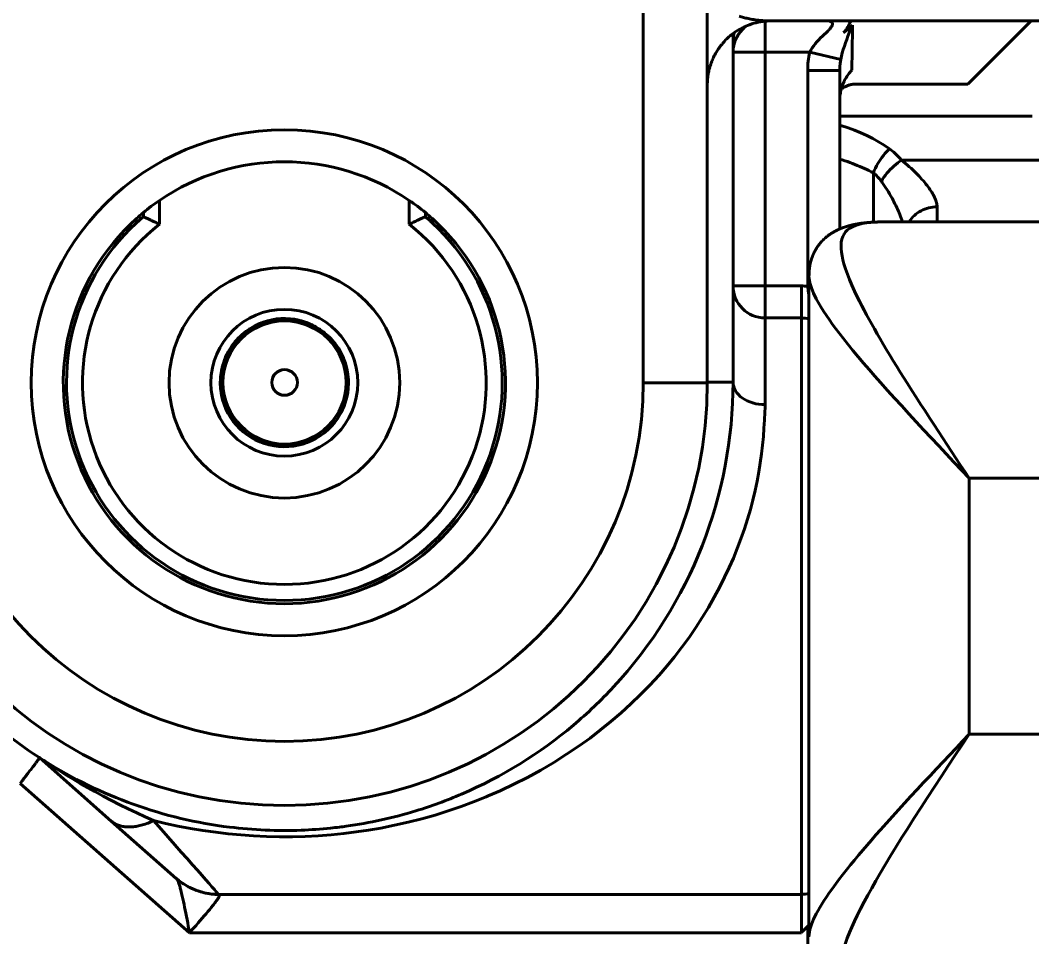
# Model space of a CAD drawing. Header units: millimetres. Extents: x 15 to 415, y 5 to 292.
# Drawn here: x 93.43 to 109.21, y 57.17 to 71.48 of the extents above; entities that cross this region are included whole.
import ezdxf

# ---------------------------------------------------------------- set-up
doc = ezdxf.new("R2010")
doc.units = ezdxf.units.MM
doc.layers.add('Annotations', color=7, linetype='Continuous')
doc.layers.add('Geometries', color=7, linetype='Continuous')
doc.styles.add('Shapr4', font='txt', dxfattribs={"height": 3.3495})
doc.dimstyles.new('ISO-25', dxfattribs={"dimtxt": 2.5, "dimasz": 2.5, "dimexe": 1.25, "dimexo": 0.625, "dimtad": 1, "dimtxsty": 'Standard', "dimcen": 2.5, "dimadec": 0, "dimazin": 0, "dimtfac": 1, "dimtmove": 0, "dimatfit": 3, "dimfxl": 1, "dimarcsym": 0})

# ---------------------------------------------------------------- blocks, each defined once
blk = doc.blocks.new('*D4')
at = {"layer": 'Annotations', "color": 0, "linetype": 'Continuous', "lineweight": 15}
for p, q in [((105.528, 147.764), (154.763, 147.764)), ((153.513, 145.264), (153.513, 25.74)), ((88.385, 23.24), (154.763, 23.24))]:
    blk.add_line(p, q, dxfattribs=at)
at = {"layer": 'Annotations', "color": 0}
for points in [[(153.929, 145.264), (153.096, 145.264), (153.513, 147.764)], [(153.096, 25.74), (153.929, 25.74), (153.513, 23.24)]]:
    blk.add_solid(points, dxfattribs=at)
at = {"layer": 'Defpoints', "color": 0}
for p in [(104.903, 147.764), (87.76, 23.24), (153.513, 23.24)]:
    blk.add_point(p, dxfattribs=at)
at = {"layer": 'Annotations', "color": 0, "lineweight": 15, "insert": (150.819, 80.807), "char_height": 3.3495, "attachment_point": 5, "rotation": 90, "style": 'Shapr4'}
blk.add_mtext('\\A1;124,52', dxfattribs=at)

msp = doc.modelspace()

# ---------------------------------------------------------------- linework, layer by layer
at = {"layer": 'Geometries', "linetype": 'Continuous', "lineweight": 40}
for p, q in [((103.148, 84.374), (103.148, 65.821)), ((104.148, 71.304), (104.148, 71.721)), ((105.05, 70.981), (105.05, 71.467)), ((105.148, 71.471), (106.05, 71.471)), ((106.05, 71.471), (106.385, 71.471)), ((106.416, 71.406), (106.276, 71.288)), ((106.385, 71.471), (109.205, 71.471)), ((108.216, 70.481), (109.205, 71.471)), ((109.205, 71.471), (110.12, 71.471)), ((104.148, 65.829), (104.148, 71.304)), ((104.55, 71.122), (104.55, 71.273)), ((104.697, 71.335), (104.691, 71.329)), ((104.55, 71.121), (104.55, 71.123)), ((104.55, 70.987), (104.55, 71.122)), ((104.55, 70.981), (104.55, 70.987)), ((104.55, 69.728), (104.55, 70.981)), ((104.55, 70.981), (105.05, 70.981)), ((105.05, 70.981), (105.748, 70.981)), ((105.05, 70.981), (105.05, 70.102)), ((106.232, 70.869), (105.748, 70.981)), ((105.716, 70.698), (105.716, 69.427)), ((106.069, 70.698), (105.716, 70.698)), ((106.216, 70.698), (106.069, 70.698)), ((106.216, 70.251), (106.216, 70.698)), ((106.425, 70.481), (108.216, 70.481)), ((106.216, 69.982), (106.216, 70.251)), ((105.05, 67.332), (105.05, 70.102)), ((106.216, 69.844), (106.216, 69.982)), ((106.216, 69.982), (106.963, 69.982)), ((108.732, 69.982), (106.237, 69.982)), ((106.963, 69.982), (107.467, 69.982)), ((107.467, 69.982), (107.502, 69.982)), ((107.502, 69.982), (108.464, 69.982)), ((108.464, 69.982), (108.984, 69.982)), ((108.984, 69.982), (109.219, 69.982)), ((106.216, 69.312), (106.216, 69.844)), ((104.55, 69.482), (104.55, 69.728)), ((104.55, 67.332), (104.55, 69.482)), ((105.716, 67.327), (105.716, 69.427)), ((106.216, 69.312), (106.216, 68.683)), ((107.181, 69.294), (110.997, 69.294)), ((106.74, 69.099), (106.74, 68.328)), ((106.865, 68.966), (106.877, 68.95)), ((106.216, 68.222), (106.216, 68.683)), ((95.598, 68.295), (95.598, 68.667)), ((99.498, 68.667), (99.498, 68.295)), ((107.734, 68.332), (107.734, 68.568)), ((95.348, 68.414), (95.348, 68.479)), ((95.348, 68.414), (95.348, 68.414)), ((99.748, 68.479), (99.748, 68.414)), ((95.234, 68.313), (95.234, 68.313)), ((106.911, 68.332), (107.194, 68.332)), ((107.194, 68.332), (107.297, 68.332)), ((107.297, 68.332), (107.734, 68.332)), ((107.734, 68.332), (111.234, 68.332)), ((105.734, 67.494), (105.734, 67.49)), ((105.734, 67.494), (105.734, 67.494)), ((105.734, 67.493), (105.734, 67.327)), ((104.55, 65.829), (104.55, 67.332)), ((104.55, 67.332), (105.05, 67.332)), ((105.616, 67.332), (105.05, 67.332)), ((105.05, 67.332), (105.05, 66.832)), ((105.616, 66.832), (105.616, 67.332)), ((105.716, 67.327), (105.717, 67.316)), ((105.734, 67.327), (105.716, 67.327)), ((105.734, 67.327), (105.734, 67.175)), ((105.734, 67.175), (105.734, 66.82)), ((105.616, 66.832), (105.05, 66.832)), ((105.05, 65.479), (105.05, 66.832)), ((105.616, 66.832), (105.616, 57.832)), ((105.734, 66.82), (105.734, 57.844)), ((96.985, 66.648), (96.945, 66.619)), ((96.985, 66.648), (97.008, 66.663)), ((97.151, 66.739), (97.158, 66.742)), ((97.158, 66.742), (97.162, 66.744)), ((97.162, 66.744), (97.165, 66.745)), ((97.165, 66.745), (97.17, 66.747)), ((97.17, 66.747), (97.171, 66.748)), ((97.171, 66.748), (97.193, 66.756)), ((97.193, 66.756), (97.207, 66.761)), ((97.925, 66.748), (97.937, 66.743)), ((97.932, 66.745), (97.951, 66.737)), ((97.937, 66.743), (97.96, 66.732)), ((97.951, 66.737), (97.962, 66.732)), ((97.96, 66.732), (97.979, 66.724)), ((97.962, 66.732), (97.969, 66.729)), ((97.969, 66.729), (97.98, 66.723)), ((97.98, 66.723), (97.986, 66.72)), ((98.234, 66.549), (98.256, 66.527)), ((98.284, 66.498), (98.256, 66.527)), ((96.548, 65.823), (96.549, 65.86)), ((96.549, 65.869), (96.549, 65.874)), ((96.549, 65.861), (96.549, 65.869)), ((98.548, 65.833), (98.547, 65.869)), ((98.548, 65.833), (98.548, 65.821)), ((96.548, 65.823), (96.548, 65.825)), ((96.548, 65.823), (96.548, 65.821)), ((96.548, 65.823), (96.548, 65.823)), ((96.548, 65.821), (96.548, 65.823)), ((96.548, 65.821), (96.548, 65.82)), ((96.548, 65.82), (96.548, 65.816)), ((96.548, 65.816), (96.548, 65.816)), ((96.55, 65.755), (96.551, 65.74)), ((98.54, 65.698), (98.537, 65.671)), ((104.148, 65.821), (103.148, 65.821)), ((104.148, 65.821), (104.148, 65.829)), ((104.148, 65.829), (104.55, 65.829)), ((105.049, 65.433), (105.05, 65.479)), ((108.234, 64.332), (108.233, 60.331)), ((108.234, 64.332), (111.234, 64.332)), ((111.234, 60.332), (108.234, 60.331)), ((93.716, 59.945), (93.716, 59.972)), ((93.73, 59.963), (94.846, 58.977)), ((93.426, 59.565), (96.067, 57.232)), ((94.846, 58.977), (95.86, 58.082)), ((95.501, 58.981), (95.507, 58.984)), ((95.86, 58.082), (95.865, 58.078)), ((95.86, 58.082), (95.86, 58.082)), ((95.86, 58.082), (95.863, 58.079)), ((96.511, 57.831), (96.525, 57.831)), ((105.616, 57.832), (96.522, 57.832)), ((96.525, 57.831), (96.522, 57.832)), ((105.616, 57.232), (105.616, 57.832)), ((105.734, 57.844), (105.734, 57.35)), ((105.717, 57.334), (105.716, 57.333)), ((105.716, 57.333), (105.716, 56.181)), ((105.734, 57.35), (105.734, 57.171)), ((96.063, 57.256), (96.067, 57.232)), ((96.067, 57.232), (105.616, 57.232)), ((105.734, 57.175), (105.734, 57.17))]:
    msp.add_line(p, q, dxfattribs=at)
at = {"layer": 'Geometries', "linetype": 'Continuous', "lineweight": 40, "flags": 128}
for points in [[(104.949, 71.481), (104.923, 71.484), (104.897, 71.488), (104.872, 71.491), (104.847, 71.495), (104.826, 71.499), (104.806, 71.502), (104.787, 71.506), (104.767, 71.511), (104.748, 71.515), (104.73, 71.52), (104.712, 71.524), (104.696, 71.529), (104.679, 71.534), (104.663, 71.539), (104.648, 71.545)], [(104.775, 71.399), (104.772, 71.397), (104.746, 71.378), (104.721, 71.357), (104.697, 71.335)], [(104.99, 71.478), (104.976, 71.479), (104.949, 71.481), (104.949, 71.481)], [(105.148, 71.471), (105.113, 71.472), (105.078, 71.473), (105.044, 71.474), (105.01, 71.476), (104.99, 71.478)], [(105.05, 71.466), (105.062, 71.468), (105.077, 71.469), (105.094, 71.47), (105.111, 71.471), (105.129, 71.471), (105.148, 71.471)], [(106.05, 71.471), (106.055, 71.47), (106.062, 71.467), (106.069, 71.464), (106.076, 71.461), (106.082, 71.457), (106.087, 71.453), (106.092, 71.449), (106.095, 71.445), (106.098, 71.44), (106.101, 71.435), (106.102, 71.429), (106.102, 71.423), (106.102, 71.417), (106.101, 71.411), (106.099, 71.404), (106.096, 71.398), (106.093, 71.39), (106.089, 71.383), (106.084, 71.376), (106.078, 71.368), (106.072, 71.36), (106.066, 71.352), (106.059, 71.343), (106.051, 71.335)], [(106.232, 70.869), (106.242, 70.921), (106.255, 70.974), (106.271, 71.026), (106.288, 71.078), (106.306, 71.13), (106.325, 71.182), (106.343, 71.233), (106.36, 71.283), (106.376, 71.333), (106.389, 71.382)], [(106.276, 71.288), (106.287, 71.301), (106.298, 71.315), (106.308, 71.328), (106.318, 71.341), (106.327, 71.354), (106.336, 71.367), (106.344, 71.379), (106.351, 71.392), (106.358, 71.404), (106.364, 71.416), (106.37, 71.428), (106.375, 71.439), (106.378, 71.448), (106.381, 71.457), (106.383, 71.465), (106.385, 71.471)], [(106.389, 71.382), (106.372, 71.365), (106.353, 71.349), (106.334, 71.333), (106.315, 71.317), (106.296, 71.302), (106.276, 71.287)], [(106.39, 71.382), (106.403, 71.394), (106.416, 71.406)], [(106.404, 70.702), (106.405, 70.764), (106.406, 70.826), (106.407, 70.889), (106.408, 70.953), (106.409, 71.018), (106.41, 71.084), (106.411, 71.147), (106.412, 71.211), (106.414, 71.275), (106.415, 71.34), (106.416, 71.406)], [(104.148, 70.472), (104.148, 70.48), (104.148, 70.496), (104.149, 70.513), (104.15, 70.528), (104.151, 70.543), (104.152, 70.556), (104.153, 70.57), (104.155, 70.583), (104.156, 70.596), (104.158, 70.607), (104.159, 70.618), (104.161, 70.628), (104.162, 70.637), (104.164, 70.647), (104.166, 70.656), (104.168, 70.666), (104.17, 70.675), (104.172, 70.685), (104.174, 70.695), (104.176, 70.705), (104.18, 70.718), (104.183, 70.731), (104.187, 70.744), (104.19, 70.756), (104.194, 70.768), (104.197, 70.779), (104.201, 70.79), (104.204, 70.8), (104.207, 70.808), (104.21, 70.816), (104.214, 70.825), (104.217, 70.835), (104.221, 70.845), (104.225, 70.855), (104.23, 70.866), (104.238, 70.885), (104.247, 70.904), (104.257, 70.923), (104.266, 70.942), (104.277, 70.961), (104.288, 70.98), (104.303, 71.005), (104.318, 71.029), (104.323, 71.036), (104.327, 71.042), (104.331, 71.048), (104.335, 71.054), (104.339, 71.059), (104.342, 71.062), (104.343, 71.065), (104.345, 71.067), (104.346, 71.068), (104.347, 71.07), (104.348, 71.071), (104.349, 71.072), (104.351, 71.075), (104.353, 71.078), (104.356, 71.081), (104.358, 71.085), (104.364, 71.092), (104.369, 71.099), (104.376, 71.107), (104.383, 71.115), (104.396, 71.13), (104.409, 71.145), (104.422, 71.159), (104.435, 71.173), (104.453, 71.19), (104.47, 71.206), (104.487, 71.222), (104.505, 71.237), (104.522, 71.251), (104.546, 71.27), (104.55, 71.273)], [(104.55, 71.123), (104.551, 71.154), (104.554, 71.189), (104.558, 71.225), (104.564, 71.261), (104.57, 71.287)], [(104.55, 71.273), (104.57, 71.287), (104.57, 71.287)], [(104.585, 71.162), (104.585, 71.163), (104.585, 71.164), (104.586, 71.166), (104.586, 71.167), (104.587, 71.168), (104.588, 71.17), (104.588, 71.171), (104.589, 71.173), (104.59, 71.175), (104.591, 71.178), (104.593, 71.182), (104.595, 71.186), (104.597, 71.191), (104.6, 71.198), (104.604, 71.207), (104.608, 71.215), (104.613, 71.223), (104.618, 71.232), (104.623, 71.241), (104.63, 71.252), (104.637, 71.263), (104.639, 71.265)], [(104.639, 71.265), (104.643, 71.272), (104.65, 71.281), (104.655, 71.287)], [(104.655, 71.287), (104.656, 71.289), (104.659, 71.292), (104.661, 71.296), (104.664, 71.3), (104.668, 71.303), (104.671, 71.307), (104.676, 71.313), (104.68, 71.318), (104.686, 71.324), (104.691, 71.329)], [(106.051, 71.335), (106.028, 71.311), (106.002, 71.286), (105.974, 71.259), (105.945, 71.232), (105.916, 71.204), (105.888, 71.174), (105.86, 71.144), (105.833, 71.113), (105.809, 71.081), (105.786, 71.049), (105.766, 71.015), (105.748, 70.981)], [(104.584, 71.163), (104.577, 71.142), (104.567, 71.111), (104.56, 71.079), (104.554, 71.047), (104.551, 71.014), (104.55, 70.983)], [(106.216, 70.698), (106.217, 70.755), (106.223, 70.812), (106.232, 70.869)], [(106.24, 70.411), (106.243, 70.423), (106.249, 70.443), (106.256, 70.464), (106.264, 70.484), (106.273, 70.504), (106.282, 70.524), (106.292, 70.544), (106.302, 70.563), (106.313, 70.582), (106.325, 70.601), (106.337, 70.619), (106.35, 70.637), (106.364, 70.655), (106.378, 70.672), (106.391, 70.687), (106.404, 70.702)], [(106.216, 70.241), (106.216, 70.261), (106.218, 70.282), (106.219, 70.302), (106.222, 70.322), (106.225, 70.342), (106.228, 70.362), (106.233, 70.382), (106.237, 70.402), (106.24, 70.411)], [(106.425, 70.481), (106.416, 70.481), (106.408, 70.48), (106.398, 70.479), (106.388, 70.477), (106.378, 70.474), (106.367, 70.471), (106.355, 70.467), (106.343, 70.462), (106.332, 70.457), (106.32, 70.452), (106.308, 70.447), (106.295, 70.441), (106.282, 70.434), (106.269, 70.427), (106.256, 70.42), (106.242, 70.412), (106.24, 70.411)], [(106.345, 69.802), (106.232, 69.84), (106.216, 69.845)], [(106.993, 69.471), (106.908, 69.528), (106.821, 69.581), (106.731, 69.632), (106.638, 69.68), (106.543, 69.724), (106.445, 69.765), (106.345, 69.802)], [(106.74, 69.099), (106.755, 69.135), (106.771, 69.171), (106.789, 69.207), (106.808, 69.242), (106.829, 69.276), (106.85, 69.309), (106.873, 69.34), (106.896, 69.37), (106.919, 69.398), (106.944, 69.425), (106.968, 69.449), (106.993, 69.471)], [(107.181, 69.294), (107.162, 69.317), (107.142, 69.339), (107.122, 69.361), (107.102, 69.381), (107.081, 69.401), (107.059, 69.42), (107.038, 69.438), (107.015, 69.455), (106.993, 69.471)], [(106.216, 69.312), (106.254, 69.3), (106.294, 69.287), (106.334, 69.273), (106.374, 69.259), (106.413, 69.245), (106.451, 69.23), (106.489, 69.215), (106.527, 69.199), (106.564, 69.183), (106.601, 69.167), (106.636, 69.15), (106.671, 69.134), (106.706, 69.116), (106.74, 69.099)], [(106.865, 68.966), (106.884, 68.998), (106.905, 69.03), (106.928, 69.061), (106.952, 69.092), (106.977, 69.121), (107.004, 69.15), (107.032, 69.178), (107.061, 69.205), (107.09, 69.23), (107.12, 69.253), (107.15, 69.275), (107.181, 69.294)], [(107.734, 68.568), (107.734, 68.584), (107.732, 68.599), (107.729, 68.616), (107.726, 68.632), (107.721, 68.649), (107.715, 68.666), (107.709, 68.684), (107.701, 68.702), (107.693, 68.72), (107.683, 68.739), (107.673, 68.758), (107.662, 68.778), (107.65, 68.798), (107.637, 68.818), (107.623, 68.838), (107.609, 68.858), (107.594, 68.879), (107.579, 68.899), (107.56, 68.923), (107.541, 68.947), (107.52, 68.972), (107.499, 68.996), (107.477, 69.021), (107.454, 69.045), (107.431, 69.07), (107.406, 69.094), (107.381, 69.119), (107.355, 69.144), (107.328, 69.169), (107.3, 69.194), (107.271, 69.219), (107.242, 69.245), (107.212, 69.27), (107.181, 69.294)], [(106.74, 69.099), (106.757, 69.085), (106.774, 69.07), (106.79, 69.055), (106.806, 69.038), (106.822, 69.022), (106.837, 69.004), (106.851, 68.985), (106.865, 68.966)], [(106.877, 68.95), (106.888, 68.934), (106.911, 68.901), (106.932, 68.868), (106.953, 68.835), (106.974, 68.802), (106.993, 68.769), (107.012, 68.736), (107.031, 68.703), (107.047, 68.674), (107.062, 68.644), (107.077, 68.615), (107.091, 68.586), (107.105, 68.558), (107.118, 68.529), (107.131, 68.501), (107.142, 68.473), (107.154, 68.446), (107.164, 68.419), (107.174, 68.392), (107.183, 68.366), (107.192, 68.34), (107.194, 68.332)], [(107.734, 68.568), (107.702, 68.567), (107.669, 68.564), (107.637, 68.559), (107.605, 68.553), (107.574, 68.544), (107.543, 68.533), (107.513, 68.521), (107.484, 68.507), (107.457, 68.491), (107.43, 68.474), (107.405, 68.455), (107.381, 68.434), (107.358, 68.412), (107.338, 68.389), (107.319, 68.365), (107.301, 68.339), (107.297, 68.332)], [(95.234, 68.313), (95.243, 68.321), (95.252, 68.329), (95.258, 68.335), (95.264, 68.34), (95.27, 68.345), (95.276, 68.35), (95.281, 68.355), (95.286, 68.36), (95.292, 68.365), (95.297, 68.37), (95.302, 68.374), (95.308, 68.379), (95.313, 68.384), (95.318, 68.388), (95.323, 68.392), (95.327, 68.396), (95.331, 68.399), (95.334, 68.402), (95.337, 68.405), (95.34, 68.407), (95.342, 68.409), (95.344, 68.41), (95.345, 68.411), (95.347, 68.412), (95.347, 68.413), (95.348, 68.414), (95.348, 68.414)], [(95.238, 68.384), (95.237, 68.367), (95.236, 68.34), (95.234, 68.313)], [(95.598, 68.295), (95.595, 68.297), (95.586, 68.301), (95.577, 68.306), (95.563, 68.312), (95.549, 68.319), (95.535, 68.326), (95.521, 68.332), (95.507, 68.339), (95.494, 68.345), (95.481, 68.351), (95.468, 68.357), (95.456, 68.363), (95.444, 68.369), (95.432, 68.374), (95.421, 68.38), (95.414, 68.383), (95.407, 68.386), (95.401, 68.389), (95.395, 68.392), (95.388, 68.395), (95.381, 68.398), (95.375, 68.401), (95.369, 68.404), (95.365, 68.406), (95.36, 68.408), (95.357, 68.41), (95.354, 68.411), (95.351, 68.412), (95.349, 68.413), (95.348, 68.413), (95.348, 68.414)], [(99.748, 68.414), (99.748, 68.413), (99.747, 68.413), (99.745, 68.412), (99.743, 68.411), (99.74, 68.41), (99.736, 68.408), (99.732, 68.406), (99.727, 68.404), (99.721, 68.401), (99.715, 68.398), (99.709, 68.395), (99.701, 68.392), (99.695, 68.389), (99.689, 68.386), (99.682, 68.383), (99.675, 68.38), (99.664, 68.374), (99.653, 68.369), (99.641, 68.364), (99.629, 68.358), (99.616, 68.352), (99.602, 68.345), (99.589, 68.339), (99.576, 68.333), (99.562, 68.326), (99.548, 68.319), (99.534, 68.313), (99.519, 68.306), (99.51, 68.301), (99.501, 68.297), (99.498, 68.295)], [(99.748, 68.414), (99.748, 68.413), (99.749, 68.413), (99.75, 68.412), (99.752, 68.41), (99.754, 68.408), (99.757, 68.406), (99.76, 68.404), (99.763, 68.401), (99.767, 68.397), (99.772, 68.393), (99.776, 68.389), (99.781, 68.386), (99.785, 68.382), (99.79, 68.377), (99.795, 68.373), (99.801, 68.368), (99.807, 68.363), (99.813, 68.357), (99.819, 68.351), (99.826, 68.346), (99.832, 68.34), (99.84, 68.333), (99.847, 68.326), (99.854, 68.319), (99.862, 68.313)], [(99.862, 68.313), (99.86, 68.342), (99.858, 68.37), (99.857, 68.384)], [(106.216, 68.222), (106.211, 68.22), (106.204, 68.217), (106.199, 68.214), (106.193, 68.212), (106.187, 68.209), (106.181, 68.206), (106.176, 68.203), (106.17, 68.201), (106.164, 68.198), (106.156, 68.194), (106.149, 68.19), (106.141, 68.186), (106.134, 68.182), (106.129, 68.179), (106.123, 68.176), (106.117, 68.172), (106.112, 68.169), (106.107, 68.166), (106.101, 68.163), (106.097, 68.161), (106.093, 68.158), (106.089, 68.155), (106.084, 68.153), (106.08, 68.15), (106.076, 68.147), (106.073, 68.145), (106.07, 68.143), (106.067, 68.141), (106.064, 68.139), (106.061, 68.137), (106.058, 68.135), (106.055, 68.133), (106.048, 68.128), (106.041, 68.123), (106.035, 68.118), (106.032, 68.116), (106.029, 68.114), (106.027, 68.112), (106.025, 68.111), (106.023, 68.109), (106.02, 68.107), (106.017, 68.104), (106.014, 68.102), (106.011, 68.099), (106.007, 68.097), (106.004, 68.094), (106.001, 68.091), (105.998, 68.089), (105.995, 68.086), (105.992, 68.084), (105.99, 68.082), (105.988, 68.08), (105.986, 68.079), (105.984, 68.077), (105.982, 68.075), (105.98, 68.073), (105.977, 68.07), (105.974, 68.067), (105.971, 68.064), (105.968, 68.061), (105.965, 68.059), (105.963, 68.057), (105.961, 68.055), (105.958, 68.053), (105.956, 68.051), (105.954, 68.048), (105.952, 68.046), (105.949, 68.043), (105.946, 68.04), (105.944, 68.038), (105.941, 68.035), (105.939, 68.033), (105.937, 68.031), (105.935, 68.029), (105.933, 68.027), (105.931, 68.025), (105.929, 68.022), (105.927, 68.02), (105.924, 68.017), (105.922, 68.014), (105.92, 68.011), (105.918, 68.009), (105.916, 68.007), (105.915, 68.006), (105.913, 68.004), (105.912, 68.002), (105.91, 68), (105.908, 67.998), (105.905, 67.994), (105.903, 67.991), (105.901, 67.989), (105.899, 67.986), (105.897, 67.984), (105.896, 67.982), (105.894, 67.98), (105.892, 67.978), (105.891, 67.976), (105.889, 67.973), (105.887, 67.971), (105.885, 67.968), (105.883, 67.966), (105.882, 67.964), (105.881, 67.962), (105.879, 67.961), (105.878, 67.959), (105.877, 67.957), (105.875, 67.955), (105.874, 67.953), (105.872, 67.95), (105.87, 67.948), (105.869, 67.946), (105.868, 67.944), (105.867, 67.942), (105.865, 67.941), (105.864, 67.939), (105.863, 67.937), (105.861, 67.934), (105.859, 67.93), (105.857, 67.927), (105.855, 67.924), (105.853, 67.921), (105.852, 67.919), (105.85, 67.917), (105.849, 67.914), (105.847, 67.911), (105.845, 67.908), (105.843, 67.904), (105.841, 67.901), (105.839, 67.898), (105.838, 67.896), (105.836, 67.893), (105.835, 67.891), (105.834, 67.889), (105.833, 67.886), (105.831, 67.884), (105.83, 67.881), (105.828, 67.879), (105.827, 67.877), (105.827, 67.875), (105.826, 67.874), (105.825, 67.871), (105.823, 67.869), (105.822, 67.867), (105.821, 67.864), (105.819, 67.861), (105.818, 67.858), (105.816, 67.855), (105.815, 67.853), (105.815, 67.852), (105.814, 67.85), (105.813, 67.848), (105.812, 67.847), (105.811, 67.845), (105.81, 67.843), (105.809, 67.84), (105.808, 67.837), (105.806, 67.834), (105.805, 67.831), (105.804, 67.829), (105.803, 67.827), (105.802, 67.825), (105.801, 67.823), (105.8, 67.821), (105.799, 67.818), (105.798, 67.816), (105.797, 67.813), (105.796, 67.81), (105.795, 67.807), (105.794, 67.805), (105.792, 67.801), (105.791, 67.798), (105.79, 67.795), (105.789, 67.793), (105.788, 67.789), (105.786, 67.785), (105.785, 67.781), (105.783, 67.777), (105.782, 67.774), (105.781, 67.771), (105.78, 67.769), (105.78, 67.767), (105.779, 67.765), (105.778, 67.763), (105.778, 67.761), (105.777, 67.758), (105.776, 67.755), (105.774, 67.751), (105.773, 67.747), (105.772, 67.744), (105.771, 67.741), (105.77, 67.738), (105.77, 67.736), (105.769, 67.733), (105.768, 67.73), (105.767, 67.726), (105.766, 67.722), (105.765, 67.718), (105.763, 67.713), (105.762, 67.71), (105.762, 67.707), (105.761, 67.704), (105.76, 67.701), (105.759, 67.698), (105.759, 67.695), (105.758, 67.691), (105.757, 67.688), (105.756, 67.683), (105.755, 67.679), (105.755, 67.676), (105.754, 67.673), (105.753, 67.67), (105.753, 67.667), (105.752, 67.665), (105.751, 67.661), (105.751, 67.656), (105.75, 67.652), (105.749, 67.647), (105.748, 67.642), (105.747, 67.638), (105.747, 67.633), (105.746, 67.629), (105.745, 67.625), (105.745, 67.62), (105.744, 67.615), (105.743, 67.612), (105.743, 67.608), (105.742, 67.605), (105.742, 67.601), (105.742, 67.598), (105.741, 67.59), (105.74, 67.583), (105.739, 67.574), (105.739, 67.565), (105.738, 67.557), (105.737, 67.549), (105.737, 67.535), (105.736, 67.521)], [(106.74, 68.328), (106.737, 68.328), (106.733, 68.327), (106.73, 68.327), (106.726, 68.327), (106.723, 68.327), (106.72, 68.327), (106.717, 68.327), (106.714, 68.326), (106.71, 68.326), (106.707, 68.326), (106.703, 68.326), (106.699, 68.325), (106.695, 68.325), (106.691, 68.325), (106.688, 68.325), (106.684, 68.324), (106.68, 68.324), (106.677, 68.324), (106.674, 68.324), (106.671, 68.323), (106.665, 68.323), (106.66, 68.322), (106.654, 68.322), (106.648, 68.321), (106.642, 68.321), (106.64, 68.321), (106.638, 68.32), (106.635, 68.32), (106.632, 68.32), (106.63, 68.32), (106.628, 68.32), (106.626, 68.319), (106.624, 68.319), (106.621, 68.319), (106.618, 68.319), (106.615, 68.318), (106.612, 68.318), (106.608, 68.317), (106.604, 68.317), (106.601, 68.317), (106.597, 68.316), (106.594, 68.316), (106.591, 68.316), (106.589, 68.315), (106.586, 68.315), (106.582, 68.315), (106.579, 68.314), (106.576, 68.314), (106.574, 68.314), (106.572, 68.313), (106.571, 68.313), (106.569, 68.313), (106.566, 68.313), (106.564, 68.312), (106.562, 68.312), (106.559, 68.312), (106.557, 68.311), (106.554, 68.311), (106.552, 68.311), (106.549, 68.31), (106.547, 68.31), (106.545, 68.31), (106.542, 68.309), (106.54, 68.309), (106.538, 68.309), (106.536, 68.308), (106.534, 68.308), (106.53, 68.307), (106.526, 68.307), (106.522, 68.306), (106.518, 68.306), (106.514, 68.305), (106.51, 68.304), (106.506, 68.304), (106.502, 68.303), (106.499, 68.303), (106.497, 68.302), (106.495, 68.302), (106.492, 68.301), (106.489, 68.301), (106.487, 68.3), (106.485, 68.3), (106.482, 68.299), (106.48, 68.299), (106.478, 68.299), (106.477, 68.299), (106.475, 68.298), (106.473, 68.298), (106.471, 68.297), (106.469, 68.297), (106.467, 68.297), (106.465, 68.296), (106.461, 68.295), (106.457, 68.295), (106.453, 68.294), (106.449, 68.293), (106.446, 68.292), (106.443, 68.292), (106.44, 68.291), (106.437, 68.291), (106.435, 68.29), (106.432, 68.29), (106.43, 68.289), (106.428, 68.289), (106.426, 68.288), (106.425, 68.288), (106.423, 68.288), (106.421, 68.287), (106.42, 68.287), (106.419, 68.287), (106.417, 68.286), (106.416, 68.286), (106.413, 68.285), (106.411, 68.285), (106.409, 68.285), (106.408, 68.284), (106.406, 68.284), (106.403, 68.283), (106.401, 68.283), (106.4, 68.282), (106.398, 68.282), (106.396, 68.281), (106.395, 68.281), (106.393, 68.281), (106.391, 68.28), (106.39, 68.28), (106.388, 68.279), (106.386, 68.279), (106.384, 68.278), (106.382, 68.278), (106.381, 68.277), (106.379, 68.277), (106.378, 68.277), (106.377, 68.276), (106.375, 68.276), (106.373, 68.275), (106.371, 68.275), (106.369, 68.274), (106.367, 68.274), (106.365, 68.273), (106.363, 68.273), (106.362, 68.272), (106.361, 68.272), (106.359, 68.272), (106.357, 68.271), (106.356, 68.271), (106.354, 68.27), (106.352, 68.27), (106.35, 68.269), (106.349, 68.269), (106.348, 68.269), (106.346, 68.268), (106.344, 68.268), (106.342, 68.267), (106.34, 68.266), (106.338, 68.266), (106.336, 68.265), (106.335, 68.265), (106.329, 68.263), (106.322, 68.261), (106.317, 68.259), (106.311, 68.257), (106.306, 68.256), (106.299, 68.253), (106.294, 68.252), (106.29, 68.251), (106.287, 68.249), (106.284, 68.248), (106.281, 68.247), (106.277, 68.246), (106.273, 68.245), (106.269, 68.243), (106.265, 68.241), (106.26, 68.24), (106.255, 68.238), (106.251, 68.236), (106.247, 68.235), (106.243, 68.233), (106.235, 68.23), (106.227, 68.227), (106.219, 68.223), (106.216, 68.222)], [(106.489, 67.16), (106.445, 67.253), (106.404, 67.343), (106.367, 67.431), (106.334, 67.515), (106.305, 67.597), (106.281, 67.675), (106.264, 67.739), (106.251, 67.801), (106.241, 67.859), (106.236, 67.915), (106.236, 67.967), (106.24, 68.016), (106.249, 68.061), (106.263, 68.103), (106.282, 68.141), (106.307, 68.175), (106.337, 68.206), (106.373, 68.233), (106.414, 68.256), (106.46, 68.276), (106.511, 68.292), (106.566, 68.306), (106.627, 68.316), (106.691, 68.323), (106.761, 68.328), (106.834, 68.331), (106.911, 68.332)], [(106.91, 68.332), (106.906, 68.332), (106.903, 68.332), (106.9, 68.332), (106.897, 68.332), (106.895, 68.332), (106.893, 68.332), (106.888, 68.332), (106.882, 68.332), (106.879, 68.332), (106.875, 68.332), (106.872, 68.332), (106.869, 68.332), (106.866, 68.332), (106.862, 68.332), (106.858, 68.332), (106.854, 68.332), (106.85, 68.332), (106.846, 68.331), (106.843, 68.331), (106.831, 68.331), (106.827, 68.331), (106.823, 68.331), (106.818, 68.331), (106.813, 68.331), (106.81, 68.331), (106.806, 68.331), (106.803, 68.33), (106.799, 68.33), (106.796, 68.33), (106.792, 68.33), (106.788, 68.33), (106.785, 68.33), (106.781, 68.33), (106.777, 68.33), (106.774, 68.329), (106.771, 68.329), (106.768, 68.329), (106.765, 68.329), (106.762, 68.329), (106.758, 68.329), (106.754, 68.329), (106.751, 68.328), (106.749, 68.328), (106.747, 68.328), (106.745, 68.328), (106.743, 68.328), (106.741, 68.328), (106.74, 68.328)], [(105.734, 67.49), (105.737, 67.451), (105.75, 67.379), (105.773, 67.302), (105.807, 67.219), (105.849, 67.132)], [(105.736, 67.521), (105.736, 67.521), (105.736, 67.517), (105.736, 67.513), (105.736, 67.509), (105.736, 67.508), (105.736, 67.506), (105.736, 67.505), (105.736, 67.503), (105.736, 67.5), (105.736, 67.497), (105.736, 67.494)], [(105.717, 67.316), (105.722, 67.26), (105.731, 67.193), (105.734, 67.175)], [(105.849, 67.132), (105.883, 67.07), (105.921, 67.005), (105.963, 66.939), (106.007, 66.871), (106.055, 66.802), (106.104, 66.732), (106.156, 66.662), (106.21, 66.59), (106.267, 66.517), (106.343, 66.422), (106.422, 66.325), (106.503, 66.226), (106.587, 66.127), (106.674, 66.027), (106.762, 65.925), (106.853, 65.823), (106.96, 65.702), (107.07, 65.58), (107.182, 65.458), (107.295, 65.334), (107.41, 65.21), (107.525, 65.085), (107.642, 64.96), (107.76, 64.835), (107.878, 64.709), (107.997, 64.583), (108.116, 64.458), (108.234, 64.332)], [(108.234, 64.332), (108.166, 64.436), (108.097, 64.54), (108.028, 64.644), (107.959, 64.748), (107.891, 64.852), (107.822, 64.956), (107.754, 65.06), (107.687, 65.164), (107.616, 65.272), (107.546, 65.38), (107.477, 65.487), (107.408, 65.594), (107.34, 65.701), (107.273, 65.807), (107.216, 65.896), (107.16, 65.986), (107.105, 66.074), (107.051, 66.163), (106.998, 66.25), (106.945, 66.337), (106.894, 66.423), (106.844, 66.509), (106.799, 66.585), (106.756, 66.66), (106.714, 66.735), (106.673, 66.809), (106.633, 66.882), (106.595, 66.953), (106.558, 67.023), (106.523, 67.092), (106.489, 67.16)], [(97.207, 66.761), (97.222, 66.767), (97.288, 66.788), (97.355, 66.805), (97.425, 66.817), (97.495, 66.824), (97.528, 66.825)], [(97.207, 66.761), (97.214, 66.764), (97.223, 66.767), (97.237, 66.772), (97.252, 66.776), (97.268, 66.781), (97.284, 66.786), (97.301, 66.79), (97.319, 66.794), (97.337, 66.799), (97.357, 66.803), (97.377, 66.806), (97.395, 66.809), (97.413, 66.812), (97.432, 66.814), (97.451, 66.817), (97.471, 66.818), (97.49, 66.82), (97.508, 66.821), (97.526, 66.821), (97.544, 66.821), (97.561, 66.821), (97.578, 66.821), (97.599, 66.82), (97.62, 66.819), (97.64, 66.817), (97.66, 66.815), (97.679, 66.813), (97.698, 66.81), (97.716, 66.807), (97.733, 66.804), (97.75, 66.8), (97.767, 66.797), (97.783, 66.793), (97.799, 66.789), (97.815, 66.785), (97.831, 66.78), (97.846, 66.775), (97.863, 66.77), (97.879, 66.765), (97.896, 66.759), (97.912, 66.753), (97.925, 66.748)], [(97.528, 66.825), (97.565, 66.825), (97.636, 66.821), (97.706, 66.812), (97.774, 66.798), (97.824, 66.784), (97.874, 66.768), (97.922, 66.749), (97.932, 66.745)], [(96.946, 66.62), (96.951, 66.624), (96.976, 66.641), (97, 66.658)], [(97, 66.658), (97.001, 66.658), (97.007, 66.663)], [(97.007, 66.663), (97.026, 66.674), (97.052, 66.69), (97.078, 66.704), (97.092, 66.711)], [(97.092, 66.711), (97.105, 66.718), (97.122, 66.726)], [(97.092, 66.711), (97.097, 66.714), (97.103, 66.717), (97.113, 66.722), (97.123, 66.726)], [(97.122, 66.726), (97.131, 66.73), (97.151, 66.739)], [(97.123, 66.726), (97.123, 66.726), (97.132, 66.731), (97.145, 66.736), (97.157, 66.741), (97.165, 66.745)], [(97.151, 66.739), (97.155, 66.741), (97.162, 66.744)], [(97.925, 66.748), (97.928, 66.746), (97.932, 66.745)], [(97.986, 66.72), (97.993, 66.717), (98.016, 66.705), (98.039, 66.692), (98.062, 66.679), (98.085, 66.665), (98.107, 66.65), (98.107, 66.65)], [(98.107, 66.65), (98.133, 66.633), (98.158, 66.614), (98.182, 66.594), (98.206, 66.574), (98.226, 66.557), (98.234, 66.549)], [(98.234, 66.549), (98.245, 66.538), (98.264, 66.52), (98.282, 66.5), (98.284, 66.498)], [(96.552, 65.911), (96.552, 65.914), (96.556, 65.944), (96.56, 65.974), (96.565, 66.003), (96.571, 66.033), (96.578, 66.062), (96.585, 66.091), (96.589, 66.103)], [(96.548, 65.825), (96.548, 65.825), (96.549, 65.855), (96.549, 65.861)], [(96.549, 65.869), (96.55, 65.884), (96.552, 65.911)], [(96.55, 65.876), (96.55, 65.88), (96.55, 65.883), (96.55, 65.887), (96.551, 65.89), (96.551, 65.894), (96.551, 65.898), (96.552, 65.902), (96.552, 65.907), (96.552, 65.912), (96.553, 65.917), (96.553, 65.922), (96.554, 65.928), (96.554, 65.931)], [(98.547, 65.87), (98.548, 65.853), (98.548, 65.821)], [(96.55, 65.755), (96.55, 65.765), (96.548, 65.795), (96.548, 65.816)], [(96.552, 65.73), (96.552, 65.735), (96.551, 65.74)], [(96.555, 65.705), (96.555, 65.705), (96.552, 65.73)], [(98.548, 65.821), (98.548, 65.791), (98.546, 65.761), (98.544, 65.731), (98.541, 65.701), (98.54, 65.698)], [(104.55, 65.829), (104.553, 65.794), (104.56, 65.761), (104.572, 65.727), (104.588, 65.695), (104.609, 65.664), (104.634, 65.635), (104.663, 65.607), (104.696, 65.582), (104.732, 65.559), (104.772, 65.538), (104.814, 65.521), (104.858, 65.506), (104.904, 65.494), (104.951, 65.486), (105, 65.481), (105.049, 65.479)], [(98.537, 65.671), (98.537, 65.671), (98.537, 65.671)], [(100.925, 59.454), (101.13, 59.551), (101.341, 59.658), (101.549, 59.772), (101.753, 59.892), (101.953, 60.019), (102.149, 60.152), (102.318, 60.273), (102.483, 60.4), (102.645, 60.531), (102.803, 60.666), (102.957, 60.807), (103.108, 60.952), (103.254, 61.101), (103.395, 61.255), (103.518, 61.397), (103.637, 61.543), (103.752, 61.692), (103.863, 61.844), (103.97, 61.999), (104.07, 62.155), (104.166, 62.313), (104.257, 62.473), (104.344, 62.636), (104.418, 62.784), (104.489, 62.934), (104.555, 63.084), (104.617, 63.235), (104.674, 63.386), (104.728, 63.537), (104.776, 63.688), (104.82, 63.839), (104.859, 63.988), (104.894, 64.137), (104.925, 64.283), (104.952, 64.428), (104.975, 64.57), (104.995, 64.71), (105.011, 64.846), (105.023, 64.98), (105.033, 65.11), (105.041, 65.237), (105.046, 65.36), (105.049, 65.433)], [(108.233, 60.331), (108.132, 60.224), (108.03, 60.116), (107.929, 60.008), (107.827, 59.9), (107.725, 59.792), (107.624, 59.684), (107.524, 59.577), (107.425, 59.47), (107.326, 59.363), (107.228, 59.257), (107.132, 59.152), (107.037, 59.047), (106.943, 58.943), (106.851, 58.84), (106.78, 58.759), (106.711, 58.679), (106.642, 58.6), (106.575, 58.521), (106.509, 58.443), (106.445, 58.367), (106.384, 58.292), (106.324, 58.218), (106.265, 58.144), (106.208, 58.07), (106.153, 57.997), (106.101, 57.925), (106.051, 57.854), (106.004, 57.785), (105.969, 57.732), (105.936, 57.68), (105.905, 57.629), (105.876, 57.579), (105.849, 57.53)], [(106.488, 57.504), (106.539, 57.607), (106.594, 57.713), (106.653, 57.82), (106.714, 57.93), (106.777, 58.042), (106.843, 58.155), (106.924, 58.292), (107.007, 58.431), (107.093, 58.571), (107.181, 58.713), (107.271, 58.856), (107.374, 59.018), (107.479, 59.181), (107.586, 59.346), (107.693, 59.511), (107.802, 59.677), (107.91, 59.841), (108.018, 60.004), (108.126, 60.168), (108.234, 60.331)], [(93.426, 59.565), (93.439, 59.582), (93.453, 59.6), (93.466, 59.617), (93.479, 59.634), (93.492, 59.652), (93.505, 59.668), (93.518, 59.685), (93.53, 59.701), (93.542, 59.717), (93.554, 59.733), (93.566, 59.749), (93.578, 59.764), (93.59, 59.779), (93.601, 59.794), (93.611, 59.808), (93.621, 59.821), (93.631, 59.834), (93.641, 59.846)], [(93.641, 59.846), (93.649, 59.857), (93.657, 59.868), (93.665, 59.878), (93.672, 59.888), (93.679, 59.897), (93.686, 59.905), (93.692, 59.913), (93.697, 59.92), (93.702, 59.927), (93.707, 59.934), (93.712, 59.939), (93.716, 59.945)], [(95.507, 58.984), (95.376, 59.043), (95.244, 59.104), (95.112, 59.166), (94.981, 59.231), (94.849, 59.298), (94.718, 59.366), (94.588, 59.437), (94.474, 59.5), (94.362, 59.564), (94.252, 59.63), (94.145, 59.695), (94.075, 59.739), (94.008, 59.782), (93.942, 59.824), (93.918, 59.84), (93.896, 59.855), (93.874, 59.869), (93.855, 59.882), (93.837, 59.894), (93.822, 59.904), (93.809, 59.912), (93.799, 59.919)], [(95.507, 58.984), (95.695, 58.939), (95.887, 58.898), (96.081, 58.861), (96.278, 58.829), (96.476, 58.801), (96.672, 58.779), (96.87, 58.76), (97.068, 58.746), (97.267, 58.737), (97.47, 58.732), (97.673, 58.732), (97.875, 58.737), (98.077, 58.747), (98.278, 58.762), (98.474, 58.781), (98.669, 58.806), (98.862, 58.834), (99.054, 58.868), (99.269, 58.91), (99.482, 58.959), (99.693, 59.012), (99.9, 59.071), (100.104, 59.135), (100.305, 59.203), (100.502, 59.277), (100.696, 59.355), (100.729, 59.368)], [(100.729, 59.368), (100.915, 59.449), (100.925, 59.454)], [(94.846, 58.977), (94.859, 58.967), (94.872, 58.957), (94.885, 58.948), (94.899, 58.94), (94.914, 58.932), (94.928, 58.924), (94.943, 58.918), (94.959, 58.912), (94.974, 58.906), (94.991, 58.902), (95.008, 58.897), (95.025, 58.894), (95.043, 58.891), (95.06, 58.888), (95.078, 58.886), (95.097, 58.885), (95.115, 58.884), (95.134, 58.884), (95.153, 58.885), (95.173, 58.886), (95.193, 58.888), (95.213, 58.89), (95.233, 58.893), (95.253, 58.896), (95.273, 58.9), (95.294, 58.905), (95.314, 58.91), (95.336, 58.916), (95.357, 58.923), (95.378, 58.93), (95.4, 58.937), (95.421, 58.946), (95.442, 58.955), (95.464, 58.964), (95.485, 58.974), (95.501, 58.981)], [(96.522, 57.832), (96.517, 57.837), (96.505, 57.851), (96.484, 57.874), (96.455, 57.907), (96.418, 57.949), (96.373, 58), (96.32, 58.061), (96.259, 58.13), (96.19, 58.208), (96.114, 58.295), (96.03, 58.39), (95.939, 58.493), (95.841, 58.605), (95.736, 58.724), (95.625, 58.85), (95.507, 58.984)], [(95.863, 58.079), (95.885, 58.061), (95.907, 58.043), (95.929, 58.026), (95.952, 58.009), (95.976, 57.994), (96, 57.979), (96.024, 57.964), (96.049, 57.95), (96.075, 57.937), (96.102, 57.924), (96.129, 57.912), (96.157, 57.901), (96.175, 57.894)], [(95.863, 58.079), (95.868, 58.075), (95.872, 58.07), (95.876, 58.063), (95.88, 58.056), (95.885, 58.047), (95.889, 58.038), (95.894, 58.027), (95.898, 58.015), (95.902, 58.002), (95.907, 57.989), (95.911, 57.975), (95.915, 57.961), (95.92, 57.945), (95.924, 57.929), (95.929, 57.913), (95.933, 57.895), (95.938, 57.873), (95.944, 57.851), (95.949, 57.827), (95.955, 57.803)], [(95.865, 58.078), (95.899, 58.049), (95.941, 58.018), (95.983, 57.989), (96.028, 57.963), (96.073, 57.938), (96.12, 57.916), (96.168, 57.897)], [(95.955, 57.803), (95.964, 57.763), (95.973, 57.72), (95.982, 57.676), (95.991, 57.631), (96.001, 57.584), (96.01, 57.536), (96.02, 57.487), (96.029, 57.437), (96.039, 57.386), (96.048, 57.335), (96.058, 57.283), (96.063, 57.256)], [(96.168, 57.897), (96.217, 57.88), (96.266, 57.865), (96.316, 57.853), (96.367, 57.844), (96.418, 57.837), (96.47, 57.833), (96.522, 57.832)], [(96.175, 57.894), (96.184, 57.89), (96.212, 57.881), (96.241, 57.872), (96.269, 57.864), (96.298, 57.857), (96.327, 57.85), (96.356, 57.845), (96.386, 57.84), (96.413, 57.837), (96.441, 57.834), (96.469, 57.832), (96.497, 57.831), (96.511, 57.831)], [(96.431, 57.656), (96.443, 57.671), (96.454, 57.685), (96.465, 57.699), (96.475, 57.712), (96.484, 57.725), (96.491, 57.735), (96.498, 57.745), (96.504, 57.754), (96.509, 57.762), (96.514, 57.771), (96.519, 57.778), (96.523, 57.786), (96.526, 57.792), (96.529, 57.799), (96.531, 57.804), (96.533, 57.81), (96.533, 57.814), (96.534, 57.818), (96.533, 57.822), (96.532, 57.825), (96.531, 57.827), (96.528, 57.829), (96.525, 57.831)], [(96.067, 57.232), (96.101, 57.271), (96.135, 57.309), (96.169, 57.348), (96.202, 57.386), (96.235, 57.423), (96.267, 57.46), (96.298, 57.496), (96.327, 57.53), (96.356, 57.564), (96.383, 57.596), (96.408, 57.627), (96.431, 57.656)], [(105.849, 57.53), (105.806, 57.443), (105.773, 57.361), (105.749, 57.283), (105.736, 57.211), (105.734, 57.175)], [(106.618, 56.349), (106.566, 56.359), (106.511, 56.372), (106.46, 56.388), (106.407, 56.412), (106.361, 56.44), (106.322, 56.473), (106.29, 56.511), (106.266, 56.555), (106.248, 56.603), (106.238, 56.656), (106.235, 56.714), (106.238, 56.776), (106.247, 56.843), (106.261, 56.914), (106.28, 56.989), (106.305, 57.068), (106.333, 57.15), (106.366, 57.234), (106.403, 57.322), (106.444, 57.412), (106.488, 57.504)], [(105.616, 57.232), (105.64, 57.257), (105.665, 57.281), (105.69, 57.307), (105.716, 57.333)], [(105.734, 57.35), (105.731, 57.348), (105.723, 57.34), (105.717, 57.334)]]:
    msp.add_lwpolyline(points, dxfattribs=at)
at = {"layer": 'Geometries', "linetype": 'Continuous', "lineweight": 40}
for centre, radius in [((97.548, 65.821), 3.95), ((97.548, 65.821), 1.8), ((97.548, 65.821), 1.146), ((97.551, 65.825), 0.961), ((97.551, 65.825), 0.2)]:
    msp.add_circle(centre, radius, dxfattribs=at)
for centre, radius, start, end in [((105.147, 70.473), 0.998, 111.8734, 125.3116), ((105.15, 70.465), 1.006, 95.6901, 111.8504), ((106.964, 70.698), 1.249, 166.8765, 180.0086), ((97.548, 65.821), 3.45, 55.5826, 124.4174), ((97.548, 65.821), 3.45, 124.4174, 129.6195), ((97.548, 65.821), 3.45, 50.3796, 55.5826), ((97.548, 65.821), 3.45, 132.0245, 47.9763), ((97.548, 65.821), 3.45, 129.6195, 132.0245), ((97.548, 65.821), 3.45, 47.9763, 50.3796), ((97.548, 65.821), 3.4, 132.8872, 47.1128), ((97.548, 65.821), 3.15, 128.2466, 51.7534), ((105.05, 67.332), 0.5, 180, 270), ((105.616, 66.232), 1.1, 84.784, 90), ((105.616, 66.232), 0.6, 78.5814, 90), ((97.548, 65.821), 1, 127.0409, 144.8687), ((97.548, 65.821), 1, 2.7746, 42.6189), ((97.548, 65.821), 1, 144.8687, 163.6357), ((97.551, 65.826), 1, 151.513, 325.4747), ((97.545, 65.823), 0.997, 163.6982, 173.8086), ((97.548, 65.821), 6.6, 180, 0), ((97.548, 65.821), 5.6, 180, 0), ((97.548, 65.821), 1, 186.6911, 325.7642), ((97.55, 65.829), 7, 317.1818, 0), ((97.548, 65.821), 1, 325.7642, 351.3336), ((97.55, 65.829), 7, 211.6733, 236.7841), ((97.55, 65.829), 7, 310.1079, 317.1818), ((97.55, 65.829), 7, 293.2579, 310.1079), ((97.55, 65.829), 7, 236.7841, 236.926), ((97.55, 65.829), 7, 236.926, 237.6418), ((97.55, 65.829), 7, 237.6418, 250.2998), ((97.55, 65.829), 7, 287.0322, 293.2579), ((97.55, 65.829), 7, 250.2998, 262.9681), ((97.55, 65.829), 7, 277.907, 287.0322), ((97.55, 65.829), 7, 277.0389, 277.907), ((97.55, 65.829), 7, 262.9681, 272.1294), ((97.55, 65.829), 7, 272.1294, 275.8882), ((97.55, 65.829), 7, 275.8882, 277.0389), ((105.616, 58.432), 0.6, 270, 281.4186)]:
    msp.add_arc(centre, radius, start, end, dxfattribs=at)

# ---------------------------------------------------------------- dimensions: what is measured, and where the dimension line sits
at = {"layer": 'Annotations', "linetype": 'Continuous', "lineweight": 15}
dim = msp.add_linear_dim(base=(153.513, 23.24), p1=(104.903, 147.764), p2=(87.76, 23.24), angle=90, dimstyle='ISO-25', override={"dimscale": 1, "dimgap": 0.7, "dimdec": 2, "dimlfac": 1, "dimrnd": 0.01, "dimzin": 8, "dimdsep": 44, "dimtxsty": 'Shapr4', "dimse1": 0, "dimse2": 0, "dimadec": 2, "dimtol": 0, "dimlim": 0, "dimtp": 0, "dimtm": 0, "dimtfac": 0.6, "dimtdec": 8, "dimfrac": 2, "dimtolj": 1, "dimlwd": 15, "dimlwe": 15}, dxfattribs=at)
dim.commit()
dim.dimension.update_dxf_attribs({"geometry": '*D4', "text_midpoint": (153.513, 80.807), "dimtype": 160})

doc.saveas('drawing.dxf')
